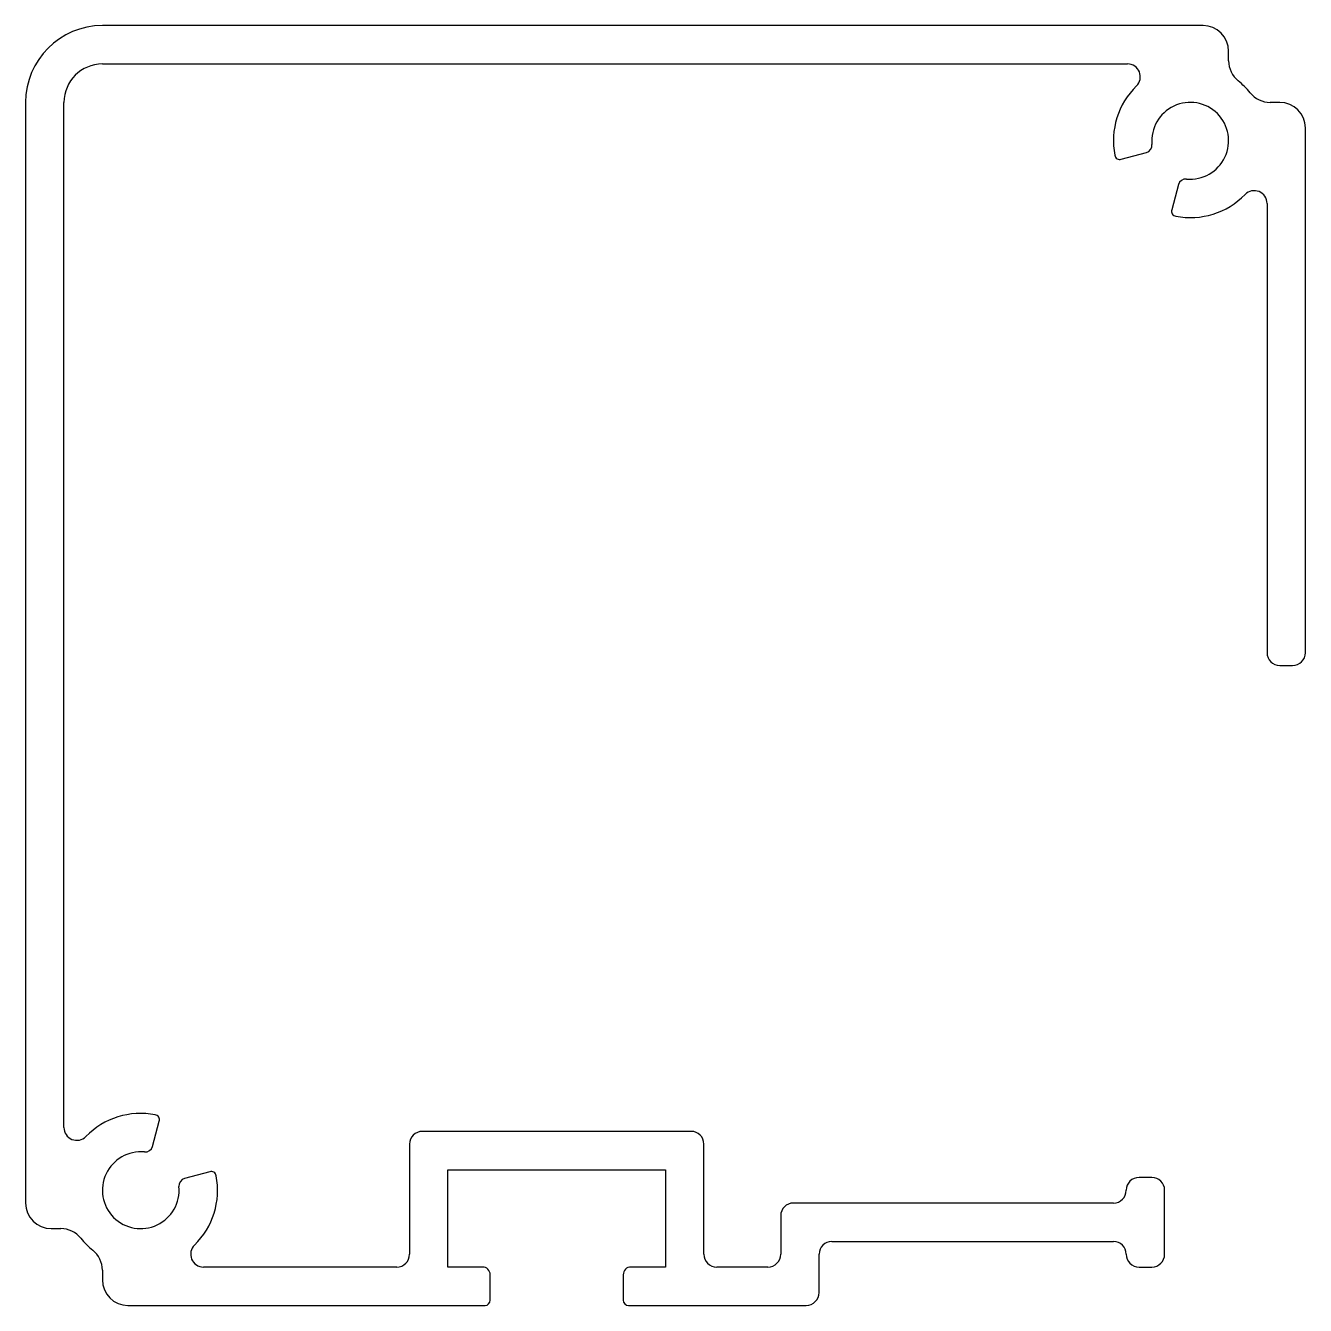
# Model space of a CAD drawing. Extents: x 1964.1 to 2014.1, y 1575.5 to 1625.5.
import ezdxf

# ---------------------------------------------------------------- set-up
doc = ezdxf.new("R2010")
doc.units = 0
doc.layers.get('0').update_dxf_attribs({"linetype": 'CONTINUOUS'})

msp = doc.modelspace()

# ---------------------------------------------------------------- linework, layer by layer
for p, q in [((2010.058, 1625.508), (1967.058, 1625.508)), ((2011.058, 1624.131), (2011.058, 1624.508)), ((1967.058, 1624.008), (2007.109, 1624.008)), ((1964.058, 1622.508), (1964.058, 1579.508)), ((1965.558, 1582.458), (1965.558, 1622.508)), ((2013.058, 1622.508), (2012.681, 1622.508)), ((2014.058, 1601.008), (2014.058, 1621.508)), ((2006.86, 1620.285), (2007.844, 1620.549)), ((2009.099, 1619.294), (2008.835, 1618.31)), ((2012.558, 1618.559), (2012.558, 1601.008)), ((2013.058, 1600.508), (2013.558, 1600.508)), ((1969.017, 1581.722), (1969.281, 1582.706)), ((1990.058, 1582.308), (1979.558, 1582.308)), ((1979.058, 1581.808), (1979.058, 1577.508)), ((1990.558, 1577.508), (1990.558, 1581.808)), ((1971.256, 1580.731), (1970.272, 1580.467)), ((1980.558, 1577.008), (1980.558, 1580.808)), ((1980.558, 1580.808), (1989.058, 1580.808)), ((1989.058, 1580.808), (1989.058, 1577.008)), ((2008.058, 1580.508), (2007.558, 1580.508)), ((2008.558, 1577.508), (2008.558, 1580.008)), ((2006.558, 1579.508), (1994.058, 1579.508)), ((1993.558, 1579.008), (1993.558, 1577.508)), ((1965.058, 1578.508), (1965.436, 1578.508)), ((1995.558, 1578.008), (2006.558, 1578.008)), ((1995.058, 1576.008), (1995.058, 1577.508)), ((1978.558, 1577.008), (1971.008, 1577.008)), ((1981.908, 1577.008), (1980.558, 1577.008)), ((1989.058, 1577.008), (1987.708, 1577.008)), ((1993.058, 1577.008), (1991.058, 1577.008)), ((2007.558, 1577.008), (2008.058, 1577.008)), ((1967.058, 1576.886), (1967.058, 1576.508)), ((1982.208, 1575.708), (1982.208, 1576.708)), ((1987.408, 1576.708), (1987.408, 1575.708)), ((1968.058, 1575.508), (1982.008, 1575.508)), ((1987.608, 1575.508), (1994.558, 1575.508))]:
    msp.add_line(p, q)
for centre, radius, start, end in [((1967.058, 1622.508), 3, 90, 180), ((2010.058, 1624.508), 1, 0, 90), ((1967.058, 1622.508), 1.5, 90, 180), ((2007.109, 1623.508), 0.5, 314.4153, 90), ((2012.058, 1624.131), 1, 180, 231.3178), ((2009.558, 1621.008), 3, 134.4153, 190.904), ((2009.558, 1621.008), 3, 38.6822, 51.3178), ((2009.558, 1621.008), 1.5, 264.5941, 185.4059), ((2012.681, 1623.508), 1, 218.6822, 270), ((2013.058, 1621.508), 1, 0, 90), ((2007.766, 1620.838), 0.3, 285, 5.4059), ((2006.809, 1620.478), 0.2, 190.904, 285), ((2009.389, 1619.216), 0.3, 84.5941, 165), ((2012.058, 1618.559), 0.5, 0, 135.5847), ((2009.558, 1621.008), 3, 259.096, 315.5847), ((2009.028, 1618.259), 0.2, 165, 259.096), ((2013.058, 1601.008), 0.5, 180, 270), ((2013.558, 1601.008), 0.5, 270, 0), ((1968.558, 1580.008), 3, 79.096, 135.5847), ((1969.088, 1582.757), 0.2, 345, 79.096), ((1966.058, 1582.458), 0.5, 180, 315.5847), ((1979.558, 1581.808), 0.5, 90, 180), ((1990.058, 1581.808), 0.5, 0, 90), ((1968.558, 1580.008), 1.5, 84.5941, 5.4059), ((1968.728, 1581.8), 0.3, 264.5941, 345), ((1968.558, 1580.008), 3, 314.4153, 10.904), ((1971.308, 1580.538), 0.2, 10.904, 105), ((2007.558, 1580.008), 0.5, 90, 180), ((2008.058, 1580.008), 0.5, 0, 90), ((1970.35, 1580.178), 0.3, 105, 185.4059), ((2006.558, 1580.008), 0.5, 270, 360), ((1965.058, 1579.508), 1, 180, 270), ((1994.058, 1579.008), 0.5, 90, 180), ((1965.436, 1577.508), 1, 38.6822, 90), ((1968.558, 1580.008), 3, 218.6822, 231.3178), ((1995.558, 1577.508), 0.5, 90, 180), ((2006.558, 1577.508), 0.5, 0, 90), ((1966.058, 1576.886), 1, 0, 51.3178), ((1971.008, 1577.508), 0.5, 134.4153, 270), ((1978.558, 1577.508), 0.5, 270, 0), ((1991.058, 1577.508), 0.5, 180, 270), ((1993.058, 1577.508), 0.5, 270, 0), ((2007.558, 1577.508), 0.5, 180, 270), ((2008.058, 1577.508), 0.5, 270, 0), ((1981.908, 1576.708), 0.3, 0, 90), ((1987.708, 1576.708), 0.3, 90, 180), ((1968.058, 1576.508), 1, 180, 270), ((1994.558, 1576.008), 0.5, 270, 0), ((1982.008, 1575.708), 0.2, 270, 0), ((1987.608, 1575.708), 0.2, 180, 270)]:
    msp.add_arc(centre, radius, start, end)

doc.saveas('drawing.dxf')
